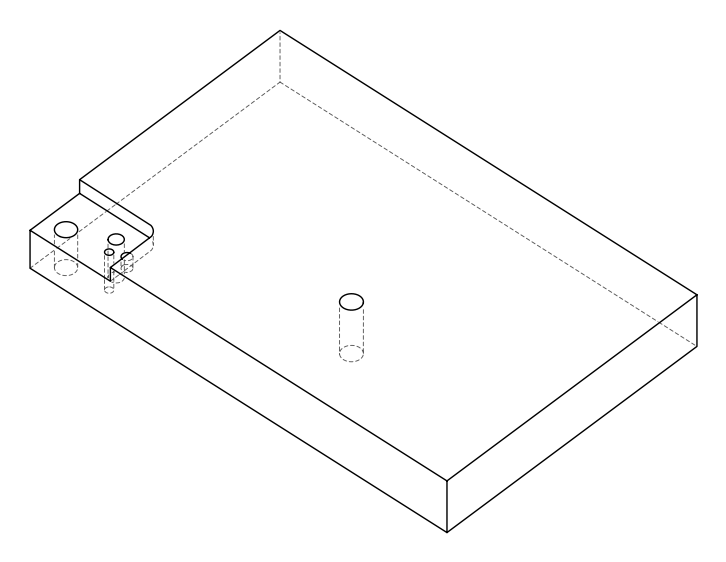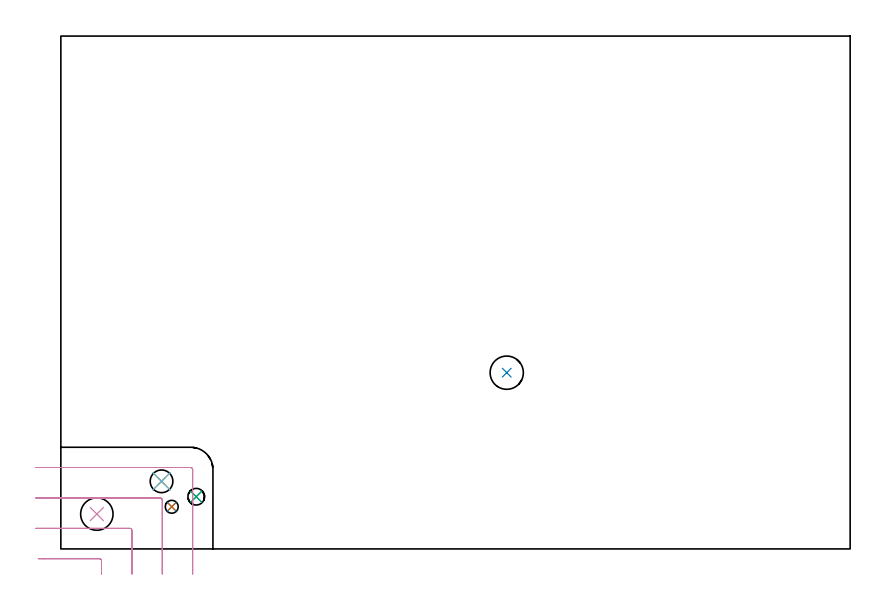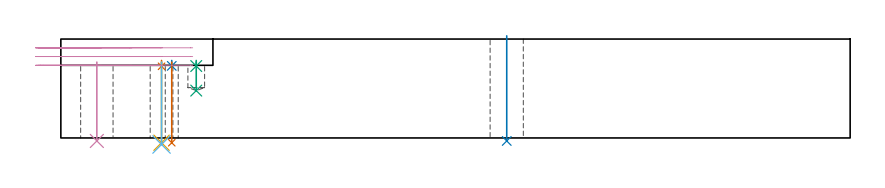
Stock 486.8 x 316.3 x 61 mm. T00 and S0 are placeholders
(PLAN: 10 operations, 7 tool changes, 4.1 min)
(1 SPOT_DRILL | STEP1HOLE_1 | NXT0321_9005460120000 | 0.03 min | 1739 mm3)
(2 SPOT_DRILL_1 | STEP1HOLE_2 | NXT0321_9005460120000 | 0.03 min | 1706 mm3)
(3 SPOT_DRILL_2 | STEP1POCKET | NXT0321_9005460120000 | 0.03 min | 1718 mm3)
(4 INDEXABLE_INSERT_DRILL_THROUGH_HOLE_FROM_SOLID | STEP1HOLE | NXT0302_011 | 0.2 min | 19127 mm3)
(5 DRILL_THROUGH_HOLE_INTO_CENTER | STEP1HOLE_1 | NXT0301_051 | 0.2 min | 2246 mm3)
(6 DRILL_TO_ENLARGE_THROUGH_HOLE | STEP1HOLE_1 | NXT0301_104 | 0.21 min | 5368 mm3)
(7 DRILL_THROUGH_HOLE_INTO_CENTER_1 | STEP1HOLE_2 | NXT0301_051 | 0.2 min | 2256 mm3)
(8 INDEXABLE_INSERT_DRILL_THROUGH_HOLE_FROM_SOLID_1 | STEP1HOLE_3 | NXT0302_012 | 0.26 min | 20096 mm3)
(9 DRILL_BLIND_HOLE_INTO_CENTER | STEP1POCKET | NXT0301_074 | 0.08 min | 1249 mm3)
(10 MILL_CORNER_NOTCH_RECTANGULAR | CORNER_NOTCH_RECTANGULAR | UGT0201_107 | Follow Part, ap 6.25, ae 75% | 2.81 min | 83541 mm3)
(TOOL NXT0321_9005460120000 | NC Spot Drill, 142deg, 12mm, Carbide, Uncoated | D12 PA142 FL30 Z2)
(TOOL NXT0302_011 | Index. Insert Drill 20mm [880-D2000L25-05] | D20 PA176 FL100 Z2)
(TOOL NXT0301_051 | Carbide Drill 8mm [860.1-0800-040A1-MM 2214] | D8 PA140 FL53 Z2)
(TOOL NXT0301_104 | Carbide Drill 14mm [860.1-1400-112A1-MM 2214] | D14 PA140 FL123 Z2)
(TOOL NXT0302_012 | Index. Insert Drill 20.5mm [880-D2050L25-03] | D20.5 PA176 FL62 Z2)
(TOOL NXT0301_074 | Carbide Drill 10.3mm [860.1-1030-031A1-MM 2214] | D10.3 PA140 FL55 Z2)
(TOOL UGT0201_107 | End Mill 25 mm | D25 FL25 Z2)
(OP 1 SPOT_DRILL)
G17 G21 G94 G90
T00 M6
G54
G17 G0 G90 X62.1 Y41.7 S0 M3
G43 Z71. H0
G94 G81 G98 Z44.189 F250. R47.8
G80
M5
M2
(OP 2 SPOT_DRILL_1)
G17 G21 G94 G90
T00 M6
G54
G17 G0 G90 X68.4 Y26. S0 M3
G43 Z71. H0
G94 G81 G98 Z44.456 F250. R47.8
G80
M5
M2
(OP 3 SPOT_DRILL_2)
G17 G21 G94 G90
T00 M6
G54
G17 G0 G90 X83.5 Y32.2 S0 M3
G43 Z71. H0
G94 G81 G98 Z44.357 F250. R47.8
G80
M5
M2
(OP 4 INDEXABLE_INSERT_DRILL_THROUGH_HOLE_FROM_SOLID)
G17 G21 G94 G90
T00 M6
G54
G17 G0 G90 X22.2 Y21.5 S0 M3
G43 Z71. H1
G94 G81 G98 Z-1.849 F250. R46.8
G80
M5
M2
(OP 5 DRILL_THROUGH_HOLE_INTO_CENTER)
G17 G21 G94 G90
T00 M6
G54
G17 G0 G90 X62.1 Y41.7 S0 M3
G43 Z71. H1
G94 G73 G98 Z-2.956 F250. Q7.959 R46.8
G80
M5
M2
(OP 6 DRILL_TO_ENLARGE_THROUGH_HOLE)
G17 G21 G94 G90
T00 M6
G54
G17 G0 G90 X62.1 Y41.7 S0 M3
G43 Z71. H1
G94 G73 G98 Z-4.048 F250. Q12.212 R46.8
G80
M5
M2
(OP 7 DRILL_THROUGH_HOLE_INTO_CENTER_1)
G17 G21 G94 G90
T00 M6
G54
G17 G0 G90 X68.4 Y26. S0 M3
G43 Z71. H1
G94 G73 G98 Z-2.956 F250. Q7.959 R46.8
G80
M5
M2
(OP 8 INDEXABLE_INSERT_DRILL_THROUGH_HOLE_FROM_SOLID_1)
G17 G21 G94 G90
T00 M6
G54
G17 G0 G90 X275. Y108.7 S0 M3
G43 Z71. H1
G94 G81 G98 Z-1.858 F250. R63.
G80
M5
M2
(OP 9 DRILL_BLIND_HOLE_INTO_CENTER)
G17 G21 G94 G90
T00 M6
G54
G17 G0 G90 X83.5 Y32.2 S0 M3
G43 Z71. H1
G94 G81 G98 Z29.2 F250. R46.8
G80
M5
M2
(OP 10 MILL_CORNER_NOTCH_RECTANGULAR)
G17 G21 G94 G90
T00 M6
G54
G17 G0 G90 X25.05 Y-15.5 S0 M3
G43 Z71. H0
Z55.6
G94 G1 Y-12.5 F250.
Y-7.293 F500.
G3 X23.807 Y-6.05 R1.25
G1 X-10.938
X-13.938 F250.
G0 Z71.
X43.8 Y-15.5
Z55.6
G1 Y-12.5
Y11.456 F500.
G3 X42.556 Y12.7 R1.25
G1 X-12.5
X-15.5 F250.
G0 Z71.
X62.55 Y-15.5
Z55.6
G1 Y-12.5
Y30.206 F500.
G3 X61.306 Y31.45 R1.25
G1 X-12.5
X-15.5 F250.
G0 Z71.
X81.3 Y-15.5
Z55.6
G1 Y-12.5
Y48.956 F500.
G3 X80.056 Y50.2 R1.25
G1 X-12.5
X-15.5 F250.
G0 Z71.
X25.05 Y-15.5
Z50.2
G1 Y-12.5
Y-7.293 F500.
G3 X23.807 Y-6.05 R1.25
G1 X-10.938
X-13.938 F250.
G0 Z71.
X43.8 Y-15.5
Z50.2
G1 Y-12.5
Y11.456 F500.
G3 X42.556 Y12.7 R1.25
G1 X-12.5
X-15.5 F250.
G0 Z71.
X62.55 Y-15.5
Z50.2
G1 Y-12.5
Y30.206 F500.
G3 X61.306 Y31.45 R1.25
G1 X-12.5
X-15.5 F250.
G0 Z71.
X81.3 Y-15.5
Z50.2
G1 Y-12.5
Y48.956 F500.
G3 X80.056 Y50.2 R1.25
G1 X-12.5
X-15.5 F250.
G0 Z71.
X25.05 Y-15.5
Z44.8
G1 Y-12.5
Y-7.293 F500.
G3 X23.807 Y-6.05 R1.25
G1 X-10.938
X-13.938 F250.
G0 Z71.
X43.8 Y-15.5
Z44.8
G1 Y-12.5
Y11.456 F500.
G3 X42.556 Y12.7 R1.25
G1 X-12.5
X-15.5 F250.
G0 Z71.
X62.55 Y-15.5
Z44.8
G1 Y-12.5
Y30.206 F500.
G3 X61.306 Y31.45 R1.25
G1 X-12.5
X-15.5 F250.
G0 Z71.
X81.3 Y-15.5
Z44.8
G1 Y-12.5
Y48.956 F500.
G3 X80.056 Y50.2 R1.25
G1 X-12.5
X-15.5 F250.
G0 Z71.
M5
M2
